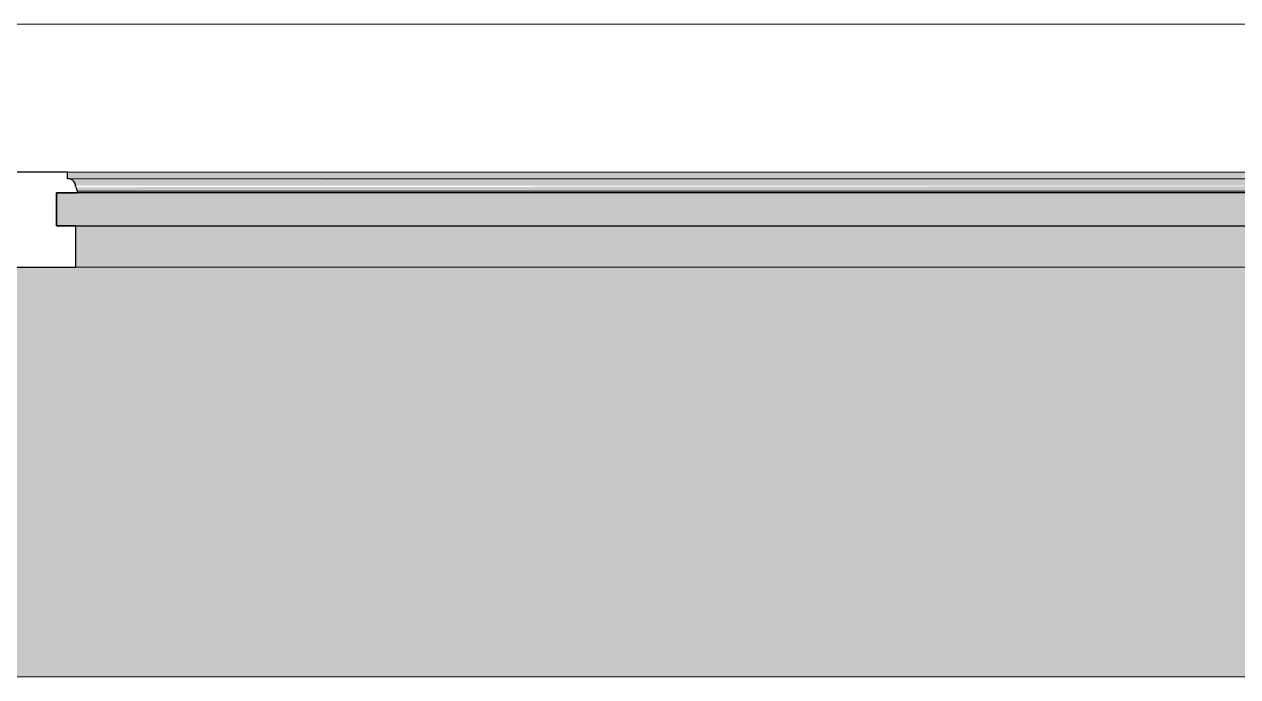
# Model space of a CAD drawing. Header units: millimetres. Extents: x 155927 to 326028, y -36033 to 97293.
# Drawn here: x 168408 to 169288, y 8897 to 9370 of the extents above; entities that cross this region are included whole.
import ezdxf

# ---------------------------------------------------------------- set-up
doc = ezdxf.new("R2010")
doc.units = ezdxf.units.MM
doc.header["$MEASUREMENT"] = 0
doc.layers.add('A-GLAZ', color=7, linetype='CONTINUOUS', lineweight=9)
doc.layers.add('I-WALL', color=7, linetype='CONTINUOUS', lineweight=9)

msp = doc.modelspace()

# ---------------------------------------------------------------- hatches: boundary and pattern name
at = {"layer": 'A-GLAZ'}
h = msp.add_hatch(color=256, dxfattribs=at)
h.paths.add_polyline_path([(168443.44, 9255.77), (168440.58, 9257.48), (168441.9, 9256.37), (168443.04, 9255.93)], flags=0)
h.paths.add_polyline_path([(176231.44, 9255.77), (176228.58, 9257.48), (176229.9, 9256.37), (176231.04, 9255.93)], flags=0)
h.paths.add_polyline_path([(173635.44, 9255.77), (173632.58, 9257.48), (173633.9, 9256.37), (173635.04, 9255.93)], flags=0)
h.paths.add_polyline_path([(171039.44, 9255.77), (171036.58, 9257.48), (171037.9, 9256.37), (171039.04, 9255.93)], flags=0)
h.paths.add_polyline_path([(165847.44, 9255.77), (165844.58, 9257.48), (165845.9, 9256.37), (165847.04, 9255.93)], flags=0)
for points in [[(169717.77, 9257.48), (169720.62, 9257.48), (169720.62, 9262.47), (168439.04, 9262.47), (168439.04, 9257.48), (169716.84, 9257.48)], [(169714.84, 9252.56), (169716.62, 9256.23), (169716.84, 9257.48), (168441.9, 9257.02), (168444.56, 9253.93), (168445.25, 9252.56), (169714.41, 9252.56)], [(169611.75, 9248.6), (169713.4, 9248.6), (169714.62, 9252.56), (168445.04, 9251.49), (168446.26, 9248.6), (169005.17, 9248.6)], [(169728.61, 9223.55), (169728.61, 9247.49), (168431.05, 9247.49), (168431.05, 9223.55), (169611.75, 9223.55)], [(169714.63, 9193.61), (169714.63, 9223.55), (168445.03, 9223.55), (168445.03, 9193.61), (169611.75, 9193.61)], [(177667.83, 8896.63), (177667.83, 8933.61), (177567.83, 8933.61), (177567.83, 9198.26), (177563.51, 9198.26), (177563.51, 9193.61), (176172.15, 9193.61), (176172.15, 9198.26), (174967.51, 9198.26), (174967.51, 9193.61), (173576.15, 9193.61), (173576.15, 9198.26), (172371.51, 9198.26), (172371.51, 9193.61), (170980.15, 9193.61), (170980.15, 9198.26), (169775.51, 9198.26), (169775.51, 9193.61), (168384.15, 9193.61), (168384.15, 9198.26), (167179.51, 9198.26), (167179.51, 9193.61), (165788.15, 9193.61), (165788.15, 9198.26), (165783.83, 9198.26), (165783.83, 8896.63), (177567.83, 8896.63)]]:
    msp.add_hatch(color=256, dxfattribs=at).paths.add_polyline_path(points, flags=0)

# ---------------------------------------------------------------- linework, layer by layer
at = {"layer": 'A-GLAZ', "lineweight": 30}
for p, q in [((168439.04, 9262.47), (168379.83, 9262.47)), ((168439.04, 9257.48), (168439.04, 9262.47)), ((168440.58, 9257.48), (168439.04, 9257.48)), ((168446.26, 9247.49), (168446.26, 9248.6)), ((169728.61, 9247.49), (168431.05, 9247.49)), ((168431.05, 9247.49), (168431.05, 9223.55)), ((168431.05, 9223.55), (168431.05, 9247.49)), ((168431.05, 9247.49), (168446.26, 9247.49)), ((168431.05, 9223.55), (169728.61, 9223.55)), ((168445.03, 9223.55), (168431.05, 9223.55)), ((168445.03, 9193.61), (168445.03, 9223.55)), ((168384.15, 9193.61), (168445.03, 9193.61))]:
    msp.add_line(p, q, dxfattribs=at)
at = {"layer": 'A-GLAZ'}
for p, q in [((169720.62, 9262.47), (168439.04, 9262.47)), ((168439.04, 9257.48), (168440.58, 9257.48)), ((168440.58, 9257.48), (169719.08, 9257.48)), ((168446.26, 9248.6), (169713.4, 9248.6)), ((168445.03, 9193.61), (169714.63, 9193.61)), ((165783.83, 8896.63), (177667.83, 8896.63))]:
    msp.add_line(p, q, dxfattribs=at)
at = {"layer": 'A-GLAZ', "lineweight": 30}
for centre, radius, start, end in [((168439.47, 9252.24), 5.36, 3.42608, 78.04762), ((168452.2, 9253), 7.4, 183.42608, 216.57392)]:
    msp.add_arc(centre, radius, start, end, dxfattribs=at)
at = {"layer": 'A-GLAZ'}
for points, knots in [([(168443.04, 9256.23), (168442.87, 9256.39), (168442.5, 9256.68), (168441.7, 9257.15), (168441.05, 9257.38), (168440.58, 9257.48)], [-0.4, -0.4, -0.4, -0.4, -0.3, -0.2, 0, 0, 0, 0]), ([(168444.82, 9252.56), (168444.79, 9253.02), (168444.66, 9253.72), (168444.31, 9254.58), (168444.08, 9254.98), (168443.95, 9255.18)], [-1, -1, -1, -1, -0.8, -0.7, -0.6, -0.6, -0.6, -0.6])]:
    msp.add_open_spline(points, degree=3, knots=knots, dxfattribs=at)
msp.add_open_spline([(168446.26, 9248.6), (168445.98, 9248.98), (168445.73, 9249.39), (168445.53, 9249.82)], degree=3, dxfattribs=at)
at = {"layer": 'I-WALL'}
msp.add_line((168379.83, 9369.61), (169779.83, 9369.61), dxfattribs=at)

doc.saveas('drawing.dxf')
